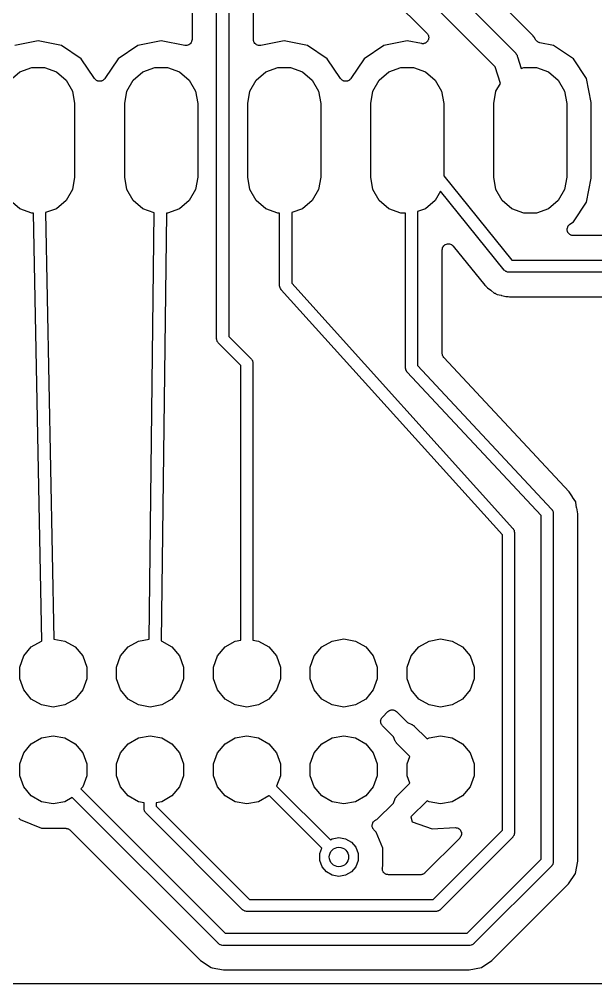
# Model space of a CAD drawing. Extents: x 150.6 to 199.4, y -149.4 to -50.6.
# Drawn here: x 161.3 to 173.2, y -149.42 to -129.5 of the extents above; entities that cross this region are included whole.
import ezdxf

# ---------------------------------------------------------------- set-up
doc = ezdxf.new("R2010")
doc.units = 0
doc.header["$MEASUREMENT"] = 0
doc.layers.add('BLACK', color=7, linetype='CONTINUOUS')

msp = doc.modelspace()

# ---------------------------------------------------------------- linework, layer by layer
at = {"layer": 'Black'}
for p, q in [((165.375, -136.1), (165.375, -126.552)), ((165.625, -126.5), (165.625, -136.048)), ((166.133, -129.917), (166.133, -126.513)), ((167.85, -126.496), (171.527, -130.173)), ((164.867, -126.815), (164.867, -129.917)), ((171.129, -130.482), (167.423, -126.777)), ((167.073, -127.145), (169.717, -129.789)), ((171.877, -129.805), (170.028, -127.956)), ((169.717, -129.789), (169.721, -129.794)), ((169.721, -129.794), (169.726, -129.799)), ((169.726, -129.799), (169.733, -129.812)), ((169.733, -129.812), (169.742, -129.825)), ((169.742, -129.825), (169.744, -129.832)), ((169.744, -129.832), (169.747, -129.838)), ((169.747, -129.838), (169.75, -129.853)), ((169.75, -129.853), (169.754, -129.868)), ((171.895, -129.831), (171.877, -129.805)), ((171.908, -129.845), (171.895, -129.831)), ((171.92, -129.859), (171.908, -129.845)), ((161.69, -129.945), (161.208, -130.041)), ((162.172, -130.041), (161.69, -129.945)), ((162.58, -130.314), (162.172, -130.041)), ((163.748, -130.041), (163.34, -130.314)), ((164.23, -129.945), (163.748, -130.041)), ((164.715, -130.042), (164.23, -129.945)), ((164.717, -130.042), (164.715, -130.042)), ((164.718, -130.042), (164.717, -130.042)), ((164.739, -130.042), (164.718, -130.042)), ((164.759, -130.043), (164.739, -130.042)), ((164.761, -130.042), (164.759, -130.043)), ((164.762, -130.042), (164.761, -130.042)), ((164.781, -130.035), (164.762, -130.042)), ((164.801, -130.028), (164.781, -130.035)), ((164.802, -130.027), (164.801, -130.028)), ((164.803, -130.027), (164.802, -130.027)), ((164.819, -130.014), (164.803, -130.027)), ((164.835, -130.001), (164.819, -130.014)), ((164.836, -130), (164.835, -130.001)), ((164.837, -129.999), (164.836, -130)), ((164.848, -129.981), (164.837, -129.999)), ((164.858, -129.963), (164.848, -129.981)), ((164.859, -129.962), (164.858, -129.963)), ((164.863, -129.94), (164.859, -129.96)), ((164.859, -129.96), (164.859, -129.962)), ((164.867, -129.92), (164.863, -129.94)), ((164.867, -129.917), (164.867, -129.918)), ((164.867, -129.918), (164.867, -129.92)), ((166.133, -129.918), (166.133, -129.917)), ((166.133, -129.92), (166.133, -129.918)), ((166.137, -129.94), (166.133, -129.92)), ((166.141, -129.96), (166.137, -129.94)), ((166.141, -129.962), (166.141, -129.96)), ((166.142, -129.963), (166.141, -129.962)), ((166.152, -129.981), (166.142, -129.963)), ((166.163, -129.999), (166.152, -129.981)), ((166.164, -130), (166.163, -129.999)), ((166.165, -130.001), (166.164, -130)), ((166.181, -130.014), (166.165, -130.001)), ((166.196, -130.027), (166.181, -130.014)), ((166.198, -130.027), (166.196, -130.027)), ((166.199, -130.028), (166.198, -130.027)), ((166.219, -130.035), (166.199, -130.028)), ((166.238, -130.042), (166.219, -130.035)), ((166.239, -130.042), (166.238, -130.042)), ((166.241, -130.043), (166.239, -130.042)), ((166.261, -130.042), (166.241, -130.043)), ((166.282, -130.042), (166.261, -130.042)), ((166.283, -130.042), (166.282, -130.042)), ((166.285, -130.042), (166.283, -130.042)), ((166.77, -129.945), (166.285, -130.042)), ((167.252, -130.041), (166.77, -129.945)), ((167.66, -130.314), (167.252, -130.041)), ((168.828, -130.041), (168.42, -130.314)), ((169.31, -129.945), (168.828, -130.041)), ((169.602, -130.003), (169.31, -129.945)), ((169.609, -130.003), (169.602, -130.003)), ((169.616, -130.005), (169.609, -130.003)), ((169.631, -130.004), (169.616, -130.005)), ((169.646, -130.004), (169.631, -130.004)), ((169.653, -130.002), (169.646, -130.004)), ((169.66, -130.001), (169.653, -130.002)), ((169.674, -129.995), (169.66, -130.001)), ((169.688, -129.99), (169.674, -129.995)), ((169.694, -129.986), (169.688, -129.99)), ((169.7, -129.983), (169.694, -129.986)), ((169.711, -129.972), (169.7, -129.983)), ((169.722, -129.962), (169.711, -129.972)), ((169.726, -129.956), (169.722, -129.962)), ((169.731, -129.951), (169.726, -129.956)), ((169.737, -129.938), (169.731, -129.951)), ((169.745, -129.925), (169.737, -129.938)), ((169.747, -129.918), (169.745, -129.925)), ((169.75, -129.911), (169.747, -129.918)), ((169.751, -129.896), (169.75, -129.911)), ((169.754, -129.881), (169.751, -129.896)), ((169.754, -129.868), (169.753, -129.874)), ((169.753, -129.874), (169.754, -129.881)), ((171.934, -129.871), (171.92, -129.859)), ((171.96, -129.92), (171.934, -129.871)), ((171.967, -129.929), (171.96, -129.92)), ((171.973, -129.939), (171.967, -129.929)), ((171.981, -129.946), (171.973, -129.939)), ((171.987, -129.954), (171.981, -129.946)), ((171.997, -129.961), (171.987, -129.954)), ((172.006, -129.968), (171.997, -129.961)), ((172.016, -129.972), (172.006, -129.968)), ((172.025, -129.978), (172.016, -129.972)), ((172.036, -129.98), (172.025, -129.978)), ((172.047, -129.984), (172.036, -129.98)), ((172.332, -130.041), (172.047, -129.984)), ((172.74, -130.314), (172.332, -130.041)), ((171.527, -130.173), (171.537, -130.188)), ((171.537, -130.188), (171.55, -130.2)), ((171.55, -130.2), (171.562, -130.223)), ((171.562, -130.223), (171.577, -130.244)), ((171.577, -130.244), (171.581, -130.262)), ((162.854, -130.724), (162.58, -130.314)), ((163.34, -130.314), (163.066, -130.724)), ((167.934, -130.724), (167.66, -130.314)), ((168.42, -130.314), (168.146, -130.724)), ((171.581, -130.262), (171.589, -130.277)), ((171.589, -130.277), (171.662, -130.519)), ((173.013, -130.722), (172.74, -130.314)), ((161.113, -130.756), (161.313, -130.588)), ((161.313, -130.588), (161.559, -130.498)), ((161.559, -130.498), (161.821, -130.498)), ((161.821, -130.498), (162.067, -130.588)), ((162.067, -130.588), (162.267, -130.756)), ((163.653, -130.756), (163.853, -130.588)), ((163.853, -130.588), (164.099, -130.498)), ((164.099, -130.498), (164.361, -130.498)), ((164.361, -130.498), (164.607, -130.588)), ((164.607, -130.588), (164.807, -130.756)), ((166.193, -130.756), (166.393, -130.588)), ((166.393, -130.588), (166.639, -130.498)), ((166.639, -130.498), (166.901, -130.498)), ((166.901, -130.498), (167.147, -130.588)), ((167.147, -130.588), (167.347, -130.756)), ((168.733, -130.756), (168.933, -130.588)), ((168.933, -130.588), (169.179, -130.498)), ((169.179, -130.498), (169.441, -130.498)), ((169.441, -130.498), (169.687, -130.588)), ((169.687, -130.588), (169.887, -130.756)), ((171.233, -130.825), (171.129, -130.482)), ((171.662, -130.519), (171.719, -130.498)), ((171.719, -130.498), (171.981, -130.498)), ((171.981, -130.498), (172.227, -130.588)), ((172.227, -130.588), (172.427, -130.756)), ((162.267, -130.756), (162.398, -130.982)), ((162.864, -130.734), (162.854, -130.724)), ((162.872, -130.746), (162.864, -130.734)), ((162.879, -130.75), (162.872, -130.746)), ((162.885, -130.756), (162.879, -130.75)), ((162.897, -130.762), (162.885, -130.756)), ((162.909, -130.77), (162.897, -130.762)), ((162.917, -130.772), (162.909, -130.77)), ((162.924, -130.776), (162.917, -130.772)), ((162.938, -130.777), (162.924, -130.776)), ((162.952, -130.781), (162.938, -130.777)), ((162.96, -130.78), (162.952, -130.781)), ((162.968, -130.781), (162.96, -130.78)), ((162.982, -130.777), (162.968, -130.781)), ((162.996, -130.776), (162.982, -130.777)), ((163.003, -130.772), (162.996, -130.776)), ((163.011, -130.77), (163.003, -130.772)), ((163.023, -130.762), (163.011, -130.77)), ((163.035, -130.756), (163.023, -130.762)), ((163.041, -130.75), (163.035, -130.756)), ((163.048, -130.746), (163.041, -130.75)), ((163.056, -130.734), (163.048, -130.746)), ((163.066, -130.724), (163.056, -130.734)), ((163.522, -130.982), (163.653, -130.756)), ((164.807, -130.756), (164.938, -130.982)), ((166.062, -130.982), (166.193, -130.756)), ((167.347, -130.756), (167.478, -130.982)), ((167.944, -130.734), (167.934, -130.724)), ((167.952, -130.746), (167.944, -130.734)), ((167.959, -130.75), (167.952, -130.746)), ((167.965, -130.756), (167.959, -130.75)), ((167.977, -130.762), (167.965, -130.756)), ((167.989, -130.77), (167.977, -130.762)), ((167.997, -130.772), (167.989, -130.77)), ((168.004, -130.776), (167.997, -130.772)), ((168.018, -130.777), (168.004, -130.776)), ((168.032, -130.781), (168.018, -130.777)), ((168.04, -130.78), (168.032, -130.781)), ((168.048, -130.781), (168.04, -130.78)), ((168.062, -130.777), (168.048, -130.781)), ((168.076, -130.776), (168.062, -130.777)), ((168.083, -130.772), (168.076, -130.776)), ((168.091, -130.77), (168.083, -130.772)), ((168.103, -130.762), (168.091, -130.77)), ((168.115, -130.756), (168.103, -130.762)), ((168.121, -130.75), (168.115, -130.756)), ((168.128, -130.746), (168.121, -130.75)), ((168.136, -130.734), (168.128, -130.746)), ((168.146, -130.724), (168.136, -130.734)), ((168.602, -130.982), (168.733, -130.756)), ((169.887, -130.756), (170.018, -130.982)), ((171.142, -130.982), (171.233, -130.825)), ((172.427, -130.756), (172.558, -130.982)), ((173.111, -131.216), (173.013, -130.722)), ((162.398, -130.982), (162.443, -131.24)), ((163.477, -131.24), (163.522, -130.982)), ((164.938, -130.982), (164.983, -131.24)), ((166.017, -131.24), (166.062, -130.982)), ((167.478, -130.982), (167.523, -131.24)), ((168.557, -131.24), (168.602, -130.982)), ((170.018, -130.982), (170.063, -131.24)), ((171.097, -131.24), (171.142, -130.982)), ((172.558, -130.982), (172.603, -131.24)), ((162.443, -131.24), (162.443, -132.76)), ((163.477, -132.76), (163.477, -131.24)), ((164.983, -131.24), (164.983, -132.76)), ((166.017, -132.76), (166.017, -131.24)), ((167.523, -131.24), (167.523, -132.76)), ((168.557, -132.76), (168.557, -131.24)), ((170.063, -131.24), (170.063, -132.733)), ((171.097, -132.76), (171.097, -131.24)), ((172.603, -131.24), (172.603, -132.76)), ((173.111, -132.784), (173.111, -131.216)), ((162.443, -132.76), (162.398, -133.018)), ((163.522, -133.018), (163.477, -132.76)), ((164.983, -132.76), (164.938, -133.018)), ((166.062, -133.018), (166.017, -132.76)), ((167.523, -132.76), (167.478, -133.018)), ((168.602, -133.018), (168.557, -132.76)), ((170.063, -132.733), (171.47, -134.475)), ((171.142, -133.018), (171.097, -132.76)), ((172.603, -132.76), (172.558, -133.018)), ((173.013, -133.278), (173.111, -132.784)), ((162.398, -133.018), (162.267, -133.244)), ((163.653, -133.244), (163.522, -133.018)), ((164.938, -133.018), (164.807, -133.244)), ((166.193, -133.244), (166.062, -133.018)), ((167.478, -133.018), (167.347, -133.244)), ((168.733, -133.244), (168.602, -133.018)), ((171.273, -133.244), (171.142, -133.018)), ((172.558, -133.018), (172.427, -133.244)), ((161.313, -133.412), (161.113, -133.244)), ((162.267, -133.244), (162.067, -133.412)), ((163.853, -133.412), (163.653, -133.244)), ((164.807, -133.244), (164.607, -133.412)), ((166.393, -133.412), (166.193, -133.244)), ((167.347, -133.244), (167.147, -133.412)), ((168.933, -133.412), (168.733, -133.244)), ((169.887, -133.244), (169.687, -133.412)), ((169.998, -133.051), (169.887, -133.244)), ((171.313, -134.679), (169.998, -133.051)), ((171.473, -133.412), (171.273, -133.244)), ((172.427, -133.244), (172.227, -133.412)), ((161.559, -133.502), (161.313, -133.412)), ((162.067, -133.412), (161.844, -133.493)), ((164.087, -133.497), (163.853, -133.412)), ((164.607, -133.412), (164.361, -133.502)), ((166.639, -133.502), (166.393, -133.412)), ((167.147, -133.412), (166.925, -133.493)), ((169.179, -133.502), (168.933, -133.412)), ((169.687, -133.412), (169.525, -133.471)), ((171.719, -133.502), (171.473, -133.412)), ((172.227, -133.412), (171.981, -133.502)), ((172.74, -133.686), (173.013, -133.278)), ((161.594, -133.502), (161.559, -133.502)), ((161.764, -142.339), (161.594, -133.502)), ((161.844, -133.493), (162.013, -142.3)), ((163.982, -142.3), (164.087, -133.497)), ((164.337, -133.502), (164.232, -142.338)), ((164.361, -133.502), (164.337, -133.502)), ((166.675, -133.502), (166.639, -133.502)), ((166.675, -135), (166.675, -133.502)), ((166.925, -133.493), (166.925, -134.952)), ((169.275, -133.502), (169.179, -133.502)), ((169.275, -136.7), (169.275, -133.502)), ((169.525, -133.471), (169.525, -136.651)), ((171.981, -133.502), (171.719, -133.502)), ((172.612, -133.848), (172.614, -133.833)), ((172.614, -133.818), (172.616, -133.811)), ((172.614, -133.833), (172.614, -133.818)), ((172.616, -133.811), (172.617, -133.804)), ((172.617, -133.804), (172.623, -133.791)), ((172.623, -133.791), (172.629, -133.776)), ((172.629, -133.776), (172.633, -133.771)), ((172.633, -133.771), (172.636, -133.765)), ((172.636, -133.765), (172.647, -133.754)), ((172.647, -133.754), (172.657, -133.743)), ((172.657, -133.743), (172.663, -133.739)), ((172.663, -133.739), (172.668, -133.734)), ((172.668, -133.734), (172.74, -133.686)), ((172.614, -133.855), (172.612, -133.848)), ((172.614, -133.862), (172.614, -133.855)), ((172.619, -133.876), (172.614, -133.862)), ((172.622, -133.891), (172.619, -133.876)), ((172.626, -133.897), (172.622, -133.891)), ((172.629, -133.903), (172.626, -133.897)), ((172.638, -133.915), (172.629, -133.903)), ((172.647, -133.928), (172.638, -133.915)), ((172.652, -133.932), (172.647, -133.928)), ((172.657, -133.937), (172.652, -133.932)), ((172.67, -133.945), (172.657, -133.937)), ((172.682, -133.954), (172.67, -133.945)), ((172.689, -133.956), (172.682, -133.954)), ((172.695, -133.959), (172.689, -133.956)), ((172.71, -133.962), (172.695, -133.959)), ((172.725, -133.966), (172.71, -133.962)), ((172.732, -133.966), (172.725, -133.966)), ((172.739, -133.967), (172.732, -133.966)), ((176.1, -133.967), (172.739, -133.967)), ((170.033, -134.26), (170.037, -134.239)), ((170.037, -134.239), (170.041, -134.218)), ((170.041, -134.216), (170.052, -134.198)), ((170.041, -134.217), (170.041, -134.216)), ((170.041, -134.218), (170.041, -134.217)), ((170.052, -134.198), (170.063, -134.18)), ((170.063, -134.18), (170.064, -134.18)), ((170.064, -134.178), (170.081, -134.165)), ((170.064, -134.18), (170.064, -134.178)), ((170.081, -134.165), (170.096, -134.152)), ((170.096, -134.152), (170.098, -134.152)), ((170.098, -134.152), (170.099, -134.151)), ((170.099, -134.151), (170.118, -134.144)), ((170.118, -134.144), (170.138, -134.137)), ((170.138, -134.137), (170.139, -134.137)), ((170.139, -134.137), (170.14, -134.136)), ((170.14, -134.136), (170.161, -134.137)), ((170.161, -134.137), (170.182, -134.137)), ((170.182, -134.137), (170.183, -134.137)), ((170.183, -134.137), (170.184, -134.137)), ((170.184, -134.137), (170.204, -134.145)), ((170.204, -134.145), (170.224, -134.152)), ((170.224, -134.152), (170.224, -134.153)), ((170.224, -134.153), (170.226, -134.153)), ((170.226, -134.153), (170.241, -134.167)), ((170.241, -134.167), (170.257, -134.18)), ((170.257, -134.18), (170.258, -134.181)), ((170.258, -134.181), (170.259, -134.182)), ((170.259, -134.182), (170.91, -134.988)), ((170.033, -134.261), (170.033, -134.26)), ((170.033, -134.262), (170.033, -134.261)), ((170.033, -136.4), (170.033, -134.262)), ((171.47, -134.475), (176.351, -134.475)), ((171.322, -134.686), (171.313, -134.679)), ((171.33, -134.696), (171.322, -134.686)), ((171.338, -134.701), (171.33, -134.696)), ((171.345, -134.707), (171.338, -134.701)), ((171.357, -134.711), (171.345, -134.707)), ((171.367, -134.717), (171.357, -134.711)), ((171.377, -134.719), (171.367, -134.717)), ((171.386, -134.723), (171.377, -134.719)), ((171.398, -134.723), (171.386, -134.723)), ((171.41, -134.725), (171.398, -134.723)), ((176.4, -134.725), (171.41, -134.725)), ((166.675, -135.002), (166.675, -135)), ((166.675, -135.004), (166.675, -135.002)), ((166.679, -135.024), (166.675, -135.004)), ((166.683, -135.043), (166.679, -135.024)), ((166.925, -134.952), (171.493, -140.016)), ((170.91, -134.988), (170.931, -135.006)), ((170.931, -135.006), (170.943, -135.02)), ((170.943, -135.02), (170.956, -135.033)), ((170.956, -135.033), (170.964, -135.046)), ((166.684, -135.045), (166.683, -135.043)), ((166.684, -135.047), (166.684, -135.045)), ((166.694, -135.063), (166.684, -135.047)), ((166.704, -135.08), (166.694, -135.063)), ((166.706, -135.082), (166.704, -135.08)), ((166.707, -135.084), (166.706, -135.082)), ((171.275, -140.148), (166.707, -135.084)), ((170.964, -135.046), (171.034, -135.092)), ((171.034, -135.092), (171.038, -135.097)), ((171.038, -135.097), (171.044, -135.1)), ((171.044, -135.1), (171.108, -135.154)), ((171.108, -135.154), (171.123, -135.158)), ((171.123, -135.158), (171.139, -135.167)), ((171.139, -135.167), (171.156, -135.174)), ((171.156, -135.174), (171.169, -135.183)), ((171.169, -135.183), (171.251, -135.199)), ((171.251, -135.199), (171.257, -135.201)), ((171.257, -135.201), (171.264, -135.202)), ((171.264, -135.202), (171.343, -135.227)), ((171.343, -135.227), (171.359, -135.226)), ((171.359, -135.226), (171.377, -135.227)), ((171.377, -135.227), (171.395, -135.228)), ((171.395, -135.228), (171.423, -135.233)), ((171.423, -135.233), (176.387, -135.233)), ((165.376, -136.105), (165.375, -136.1)), ((165.375, -136.111), (165.376, -136.105)), ((165.38, -136.127), (165.375, -136.111)), ((165.383, -136.143), (165.38, -136.127)), ((165.385, -136.148), (165.383, -136.143)), ((165.387, -136.153), (165.385, -136.148)), ((165.396, -136.166), (165.387, -136.153)), ((165.404, -136.18), (165.396, -136.166)), ((165.408, -136.184), (165.404, -136.18)), ((165.412, -136.188), (165.408, -136.184)), ((165.875, -136.652), (165.412, -136.188)), ((165.625, -136.048), (166.088, -136.512)), ((170.034, -136.404), (170.033, -136.4)), ((170.033, -136.407), (170.034, -136.404)), ((170.037, -136.425), (170.033, -136.407)), ((170.041, -136.444), (170.037, -136.425)), ((166.088, -136.512), (166.092, -136.516)), ((166.092, -136.516), (166.096, -136.52)), ((166.096, -136.52), (166.104, -136.534)), ((166.104, -136.534), (166.113, -136.547)), ((166.113, -136.547), (166.115, -136.552)), ((166.115, -136.552), (166.117, -136.557)), ((166.117, -136.557), (166.12, -136.573)), ((166.12, -136.573), (166.125, -136.589)), ((166.125, -136.589), (166.124, -136.595)), ((166.124, -136.595), (166.125, -136.6)), ((166.125, -136.6), (166.125, -142.319)), ((170.042, -136.447), (170.041, -136.444)), ((170.043, -136.45), (170.042, -136.447)), ((170.053, -136.466), (170.043, -136.45)), ((170.063, -136.482), (170.053, -136.466)), ((170.065, -136.484), (170.063, -136.482)), ((170.067, -136.487), (170.065, -136.484)), ((172.654, -139.259), (170.067, -136.487)), ((165.875, -142.319), (165.875, -136.652)), ((169.276, -136.703), (169.275, -136.7)), ((169.275, -136.707), (169.276, -136.703)), ((169.279, -136.725), (169.275, -136.707)), ((169.283, -136.743), (169.279, -136.725)), ((169.284, -136.746), (169.283, -136.743)), ((169.285, -136.749), (169.284, -136.746)), ((169.295, -136.764), (169.285, -136.749)), ((169.304, -136.78), (169.295, -136.764)), ((169.307, -136.782), (169.304, -136.78)), ((169.309, -136.785), (169.307, -136.782)), ((172.075, -139.749), (169.309, -136.785)), ((169.525, -136.651), (172.291, -139.615)), ((172.719, -139.363), (172.654, -139.259)), ((172.72, -139.365), (172.719, -139.363)), ((172.721, -139.367), (172.72, -139.365)), ((172.788, -139.467), (172.721, -139.367)), ((172.291, -139.615), (172.293, -139.618)), ((172.293, -139.618), (172.296, -139.62)), ((172.788, -139.468), (172.788, -139.467)), ((172.789, -139.47), (172.788, -139.468)), ((172.808, -139.588), (172.789, -139.47)), ((172.809, -139.59), (172.808, -139.588)), ((172.809, -139.592), (172.809, -139.59)), ((172.833, -139.713), (172.809, -139.592)), ((172.075, -146.848), (172.075, -139.749)), ((172.296, -139.62), (172.305, -139.636)), ((172.305, -139.636), (172.315, -139.651)), ((172.315, -139.651), (172.316, -139.654)), ((172.316, -139.654), (172.317, -139.657)), ((172.317, -139.657), (172.321, -139.675)), ((172.321, -139.675), (172.325, -139.693)), ((172.325, -139.693), (172.324, -139.697)), ((172.324, -139.697), (172.325, -139.7)), ((172.325, -139.7), (172.325, -146.9)), ((172.833, -146.887), (172.833, -139.713)), ((171.493, -140.016), (171.494, -140.018)), ((171.275, -146.248), (171.275, -140.148)), ((171.494, -140.018), (171.496, -140.02)), ((171.496, -140.02), (171.506, -140.037)), ((171.506, -140.037), (171.516, -140.053)), ((171.516, -140.053), (171.516, -140.055)), ((171.516, -140.055), (171.517, -140.057)), ((171.517, -140.057), (171.521, -140.076)), ((171.521, -140.076), (171.525, -140.096)), ((171.525, -140.096), (171.525, -140.098)), ((171.525, -140.098), (171.525, -140.1)), ((171.525, -140.1), (171.525, -146.3)), ((161.548, -142.462), (161.76, -142.34)), ((161.76, -142.34), (161.764, -142.339)), ((162.013, -142.3), (162.24, -142.34)), ((162.24, -142.34), (162.452, -142.462)), ((163.548, -142.462), (163.76, -142.34)), ((163.76, -142.34), (163.982, -142.3)), ((164.232, -142.338), (164.24, -142.34)), ((164.24, -142.34), (164.452, -142.462)), ((165.548, -142.462), (165.76, -142.34)), ((165.76, -142.34), (165.875, -142.319)), ((166.125, -142.319), (166.24, -142.34)), ((166.24, -142.34), (166.452, -142.462)), ((167.548, -142.462), (167.76, -142.34)), ((167.76, -142.34), (168, -142.297)), ((168, -142.297), (168.24, -142.34)), ((168.24, -142.34), (168.452, -142.462)), ((169.548, -142.462), (169.76, -142.34)), ((169.76, -142.34), (170, -142.297)), ((170, -142.297), (170.24, -142.34)), ((170.24, -142.34), (170.452, -142.462)), ((161.391, -142.649), (161.548, -142.462)), ((162.452, -142.462), (162.609, -142.649)), ((163.391, -142.649), (163.548, -142.462)), ((164.452, -142.462), (164.609, -142.649)), ((165.391, -142.649), (165.548, -142.462)), ((166.452, -142.462), (166.609, -142.649)), ((167.391, -142.649), (167.548, -142.462)), ((168.452, -142.462), (168.609, -142.649)), ((169.391, -142.649), (169.548, -142.462)), ((170.452, -142.462), (170.609, -142.649)), ((161.308, -142.878), (161.391, -142.649)), ((162.609, -142.649), (162.692, -142.878)), ((163.308, -142.878), (163.391, -142.649)), ((164.609, -142.649), (164.692, -142.878)), ((165.308, -142.878), (165.391, -142.649)), ((166.609, -142.649), (166.692, -142.878)), ((167.308, -142.878), (167.391, -142.649)), ((168.609, -142.649), (168.692, -142.878)), ((169.308, -142.878), (169.391, -142.649)), ((170.609, -142.649), (170.692, -142.878)), ((161.308, -143.122), (161.308, -142.878)), ((162.692, -142.878), (162.692, -143.122)), ((163.308, -143.122), (163.308, -142.878)), ((164.692, -142.878), (164.692, -143.122)), ((165.308, -143.122), (165.308, -142.878)), ((166.692, -142.878), (166.692, -143.122)), ((167.308, -143.122), (167.308, -142.878)), ((168.692, -142.878), (168.692, -143.122)), ((169.308, -143.122), (169.308, -142.878)), ((170.692, -142.878), (170.692, -143.122)), ((161.391, -143.351), (161.308, -143.122)), ((162.692, -143.122), (162.609, -143.351)), ((163.391, -143.351), (163.308, -143.122)), ((164.692, -143.122), (164.609, -143.351)), ((165.391, -143.351), (165.308, -143.122)), ((166.692, -143.122), (166.609, -143.351)), ((167.391, -143.351), (167.308, -143.122)), ((168.692, -143.122), (168.609, -143.351)), ((169.391, -143.351), (169.308, -143.122)), ((170.692, -143.122), (170.609, -143.351)), ((161.548, -143.538), (161.391, -143.351)), ((162.609, -143.351), (162.452, -143.538)), ((163.548, -143.538), (163.391, -143.351)), ((164.609, -143.351), (164.452, -143.538)), ((165.548, -143.538), (165.391, -143.351)), ((166.609, -143.351), (166.452, -143.538)), ((167.548, -143.538), (167.391, -143.351)), ((168.609, -143.351), (168.452, -143.538)), ((169.548, -143.538), (169.391, -143.351)), ((170.609, -143.351), (170.452, -143.538)), ((161.76, -143.66), (161.548, -143.538)), ((162.452, -143.538), (162.24, -143.66)), ((163.76, -143.66), (163.548, -143.538)), ((164.452, -143.538), (164.24, -143.66)), ((165.76, -143.66), (165.548, -143.538)), ((166.452, -143.538), (166.24, -143.66)), ((167.76, -143.66), (167.548, -143.538)), ((168.452, -143.538), (168.24, -143.66)), ((169.76, -143.66), (169.548, -143.538)), ((170.452, -143.538), (170.24, -143.66)), ((162, -143.703), (161.76, -143.66)), ((162.24, -143.66), (162, -143.703)), ((164, -143.703), (163.76, -143.66)), ((164.24, -143.66), (164, -143.703)), ((166, -143.703), (165.76, -143.66)), ((166.24, -143.66), (166, -143.703)), ((168, -143.703), (167.76, -143.66)), ((168.24, -143.66), (168, -143.703)), ((168.798, -143.91), (168.91, -143.798)), ((168.91, -143.798), (168.919, -143.792)), ((168.919, -143.792), (168.927, -143.784)), ((168.927, -143.784), (168.937, -143.779)), ((168.937, -143.779), (168.947, -143.773)), ((168.947, -143.773), (168.957, -143.77)), ((168.957, -143.77), (168.967, -143.765)), ((168.967, -143.765), (168.978, -143.764)), ((168.978, -143.764), (168.989, -143.761)), ((168.989, -143.761), (169, -143.762)), ((169, -143.762), (169.011, -143.761)), ((169.011, -143.761), (169.022, -143.764)), ((169.022, -143.764), (169.033, -143.765)), ((169.033, -143.765), (169.043, -143.77)), ((169.043, -143.77), (169.054, -143.773)), ((169.054, -143.773), (169.063, -143.779)), ((169.063, -143.779), (169.073, -143.784)), ((169.073, -143.784), (169.081, -143.792)), ((169.081, -143.792), (169.09, -143.798)), ((169.09, -143.798), (169.315, -144.023)), ((170, -143.703), (169.76, -143.66)), ((170.24, -143.66), (170, -143.703)), ((168.761, -143.989), (168.764, -143.978)), ((168.762, -144), (168.761, -143.989)), ((168.764, -143.978), (168.765, -143.967)), ((168.765, -143.967), (168.77, -143.957)), ((168.77, -143.957), (168.773, -143.946)), ((168.773, -143.946), (168.779, -143.937)), ((168.779, -143.937), (168.784, -143.927)), ((168.784, -143.927), (168.792, -143.919)), ((168.792, -143.919), (168.798, -143.91)), ((168.761, -144.011), (168.762, -144)), ((168.764, -144.022), (168.761, -144.011)), ((168.765, -144.033), (168.764, -144.022)), ((168.77, -144.043), (168.765, -144.033)), ((168.773, -144.053), (168.77, -144.043)), ((168.779, -144.063), (168.773, -144.053)), ((168.784, -144.073), (168.779, -144.063)), ((168.792, -144.081), (168.784, -144.073)), ((168.798, -144.09), (168.792, -144.081)), ((169.025, -144.317), (168.798, -144.09)), ((169.315, -144.023), (169.408, -144.062)), ((169.408, -144.062), (169.41, -144.064)), ((169.41, -144.064), (169.413, -144.064)), ((169.413, -144.064), (169.428, -144.075)), ((169.428, -144.075), (169.445, -144.086)), ((169.445, -144.086), (169.446, -144.088)), ((169.446, -144.088), (169.449, -144.09)), ((169.449, -144.09), (169.721, -144.362)), ((161.548, -144.462), (161.76, -144.34)), ((161.76, -144.34), (162, -144.297)), ((162, -144.297), (162.24, -144.34)), ((162.24, -144.34), (162.452, -144.462)), ((163.548, -144.462), (163.76, -144.34)), ((163.76, -144.34), (164, -144.297)), ((164, -144.297), (164.24, -144.34)), ((164.24, -144.34), (164.452, -144.462)), ((165.548, -144.462), (165.76, -144.34)), ((165.76, -144.34), (166, -144.297)), ((166, -144.297), (166.24, -144.34)), ((166.24, -144.34), (166.452, -144.462)), ((167.548, -144.462), (167.76, -144.34)), ((167.76, -144.34), (168, -144.297)), ((168, -144.297), (168.24, -144.34)), ((168.24, -144.34), (168.452, -144.462)), ((169.062, -144.408), (169.025, -144.317)), ((169.721, -144.362), (169.76, -144.34)), ((169.76, -144.34), (170, -144.297)), ((170, -144.297), (170.24, -144.34)), ((170.24, -144.34), (170.452, -144.462)), ((161.391, -144.649), (161.548, -144.462)), ((162.452, -144.462), (162.609, -144.649)), ((163.391, -144.649), (163.548, -144.462)), ((164.452, -144.462), (164.609, -144.649)), ((165.391, -144.649), (165.548, -144.462)), ((166.452, -144.462), (166.609, -144.649)), ((167.391, -144.649), (167.548, -144.462)), ((168.452, -144.462), (168.609, -144.649)), ((169.064, -144.41), (169.062, -144.408)), ((169.065, -144.413), (169.064, -144.41)), ((169.076, -144.429), (169.065, -144.413)), ((169.086, -144.445), (169.076, -144.429)), ((169.088, -144.447), (169.086, -144.445)), ((169.09, -144.449), (169.088, -144.447)), ((169.364, -144.723), (169.09, -144.449)), ((170.452, -144.462), (170.609, -144.649)), ((161.308, -144.878), (161.391, -144.649)), ((162.609, -144.649), (162.692, -144.878)), ((163.308, -144.878), (163.391, -144.649)), ((164.609, -144.649), (164.692, -144.878)), ((165.308, -144.878), (165.391, -144.649)), ((166.609, -144.649), (166.692, -144.878)), ((167.308, -144.878), (167.391, -144.649)), ((168.609, -144.649), (168.692, -144.878)), ((169.308, -144.878), (169.364, -144.723)), ((170.609, -144.649), (170.692, -144.878)), ((161.308, -145.122), (161.308, -144.878)), ((162.692, -144.878), (162.692, -145.122)), ((163.308, -145.122), (163.308, -144.878)), ((164.692, -144.878), (164.692, -145.122)), ((165.308, -145.122), (165.308, -144.878)), ((166.692, -144.878), (166.692, -145.122)), ((167.308, -145.122), (167.308, -144.878)), ((168.692, -144.878), (168.692, -145.122)), ((169.308, -145.122), (169.308, -144.878)), ((170.692, -144.878), (170.692, -145.122)), ((161.391, -145.351), (161.308, -145.122)), ((162.692, -145.122), (162.609, -145.351)), ((163.391, -145.351), (163.308, -145.122)), ((164.692, -145.122), (164.609, -145.351)), ((165.391, -145.351), (165.308, -145.122)), ((166.692, -145.122), (166.614, -145.337)), ((167.391, -145.351), (167.308, -145.122)), ((168.692, -145.122), (168.609, -145.351)), ((169.364, -145.277), (169.308, -145.122)), ((170.692, -145.122), (170.609, -145.351)), ((161.548, -145.538), (161.391, -145.351)), ((162.609, -145.351), (162.572, -145.395)), ((163.548, -145.538), (163.391, -145.351)), ((164.609, -145.351), (164.452, -145.538)), ((165.548, -145.538), (165.391, -145.351)), ((166.614, -145.337), (167.723, -146.446)), ((167.548, -145.538), (167.391, -145.351)), ((168.609, -145.351), (168.452, -145.538)), ((169.09, -145.551), (169.364, -145.277)), ((170.609, -145.351), (170.452, -145.538)), ((161.76, -145.66), (161.548, -145.538)), ((162.395, -145.571), (162.24, -145.66)), ((165.412, -148.588), (162.395, -145.571)), ((162.572, -145.395), (165.552, -148.375)), ((163.76, -145.66), (163.548, -145.538)), ((164.452, -145.538), (164.24, -145.66)), ((165.76, -145.66), (165.548, -145.538)), ((166.452, -145.538), (166.24, -145.66)), ((166.456, -145.533), (166.452, -145.538)), ((167.544, -146.621), (166.456, -145.533)), ((167.76, -145.66), (167.548, -145.538)), ((168.452, -145.538), (168.24, -145.66)), ((169.023, -145.685), (169.062, -145.592)), ((169.062, -145.592), (169.064, -145.59)), ((169.064, -145.587), (169.075, -145.572)), ((169.064, -145.59), (169.064, -145.587)), ((169.075, -145.572), (169.086, -145.555)), ((169.086, -145.555), (169.088, -145.554)), ((169.088, -145.554), (169.09, -145.551)), ((170.452, -145.538), (170.24, -145.66)), ((162, -145.703), (161.76, -145.66)), ((162.24, -145.66), (162, -145.703)), ((163.875, -145.681), (163.76, -145.66)), ((163.875, -145.8), (163.875, -145.681)), ((164.24, -145.66), (164.125, -145.681)), ((164.125, -145.681), (164.125, -145.748)), ((164.125, -145.748), (166.052, -147.675)), ((166, -145.703), (165.76, -145.66)), ((166.24, -145.66), (166, -145.703)), ((168, -145.703), (167.76, -145.66)), ((168.24, -145.66), (168, -145.703)), ((168.683, -146.025), (169.023, -145.685)), ((169.721, -145.638), (169.386, -145.974)), ((169.76, -145.66), (169.721, -145.638)), ((170, -145.703), (169.76, -145.66)), ((170.24, -145.66), (170, -145.703)), ((163.876, -145.805), (163.875, -145.8)), ((163.875, -145.811), (163.876, -145.805)), ((163.88, -145.827), (163.875, -145.811)), ((163.883, -145.843), (163.88, -145.827)), ((163.885, -145.848), (163.883, -145.843)), ((163.887, -145.853), (163.885, -145.848)), ((163.896, -145.866), (163.887, -145.853)), ((163.904, -145.88), (163.896, -145.866)), ((163.908, -145.884), (163.904, -145.88)), ((163.912, -145.888), (163.908, -145.884)), ((165.912, -147.888), (163.912, -145.888)), ((169.386, -145.974), (169.412, -146.074)), ((161.292, -146.001), (161.315, -146.023)), ((161.315, -146.023), (161.759, -146.208)), ((168.587, -146.133), (168.59, -146.125)), ((168.588, -146.147), (168.587, -146.133)), ((168.587, -146.161), (168.588, -146.147)), ((168.589, -146.169), (168.587, -146.161)), ((168.589, -146.177), (168.589, -146.169)), ((168.595, -146.19), (168.589, -146.177)), ((168.59, -146.125), (168.591, -146.117)), ((168.591, -146.117), (168.597, -146.104)), ((168.598, -146.203), (168.595, -146.19)), ((168.597, -146.104), (168.601, -146.091)), ((168.601, -146.091), (168.606, -146.084)), ((168.606, -146.084), (168.609, -146.077)), ((168.609, -146.077), (168.619, -146.067)), ((168.619, -146.067), (168.628, -146.056)), ((168.628, -146.056), (168.635, -146.052)), ((168.635, -146.052), (168.641, -146.046)), ((168.641, -146.046), (168.653, -146.04)), ((168.653, -146.04), (168.665, -146.032)), ((168.665, -146.032), (168.683, -146.025)), ((169.412, -146.074), (169.825, -146.219)), ((161.759, -146.208), (162.261, -146.208)), ((162.261, -146.208), (162.266, -146.209)), ((162.266, -146.209), (162.271, -146.209)), ((162.271, -146.209), (162.288, -146.213)), ((162.288, -146.213), (162.304, -146.216)), ((162.304, -146.216), (162.309, -146.219)), ((162.309, -146.219), (162.314, -146.22)), ((162.314, -146.22), (162.328, -146.23)), ((162.328, -146.23), (162.342, -146.238)), ((162.342, -146.238), (162.346, -146.242)), ((162.346, -146.242), (162.35, -146.245)), ((162.35, -146.245), (165.044, -148.939)), ((168.603, -146.21), (168.598, -146.203)), ((168.606, -146.218), (168.603, -146.21)), ((168.615, -146.228), (168.606, -146.218)), ((168.623, -146.239), (168.615, -146.228)), ((168.67, -146.286), (168.623, -146.239)), ((168.808, -146.62), (168.67, -146.286)), ((169.825, -146.219), (170.298, -146.194)), ((169.848, -147.675), (171.275, -146.248)), ((171.488, -146.388), (169.988, -147.888)), ((170.298, -146.194), (170.318, -146.196)), ((170.318, -146.196), (170.338, -146.198)), ((170.338, -146.198), (170.34, -146.199)), ((170.34, -146.199), (170.342, -146.199)), ((170.342, -146.199), (170.36, -146.208)), ((170.36, -146.208), (170.378, -146.216)), ((170.378, -146.216), (170.379, -146.218)), ((170.379, -146.218), (170.381, -146.219)), ((170.381, -146.219), (170.395, -146.233)), ((170.395, -146.233), (170.409, -146.248)), ((170.418, -146.378), (170.406, -146.394)), ((170.409, -146.248), (170.41, -146.25)), ((170.41, -146.25), (170.411, -146.251)), ((170.411, -146.251), (170.419, -146.269)), ((170.419, -146.376), (170.418, -146.378)), ((170.419, -146.269), (170.427, -146.288)), ((170.42, -146.374), (170.419, -146.376)), ((170.425, -146.355), (170.42, -146.374)), ((170.431, -146.336), (170.425, -146.355)), ((170.427, -146.288), (170.428, -146.29)), ((170.428, -146.29), (170.428, -146.292)), ((170.428, -146.292), (170.43, -146.312)), ((170.43, -146.312), (170.431, -146.332)), ((170.431, -146.332), (170.431, -146.334)), ((170.431, -146.334), (170.431, -146.336)), ((171.492, -146.384), (171.488, -146.388)), ((171.496, -146.38), (171.492, -146.384)), ((171.504, -146.366), (171.496, -146.38)), ((171.513, -146.353), (171.504, -146.366)), ((171.515, -146.348), (171.513, -146.353)), ((171.517, -146.343), (171.515, -146.348)), ((171.52, -146.327), (171.517, -146.343)), ((171.525, -146.311), (171.52, -146.327)), ((171.525, -146.3), (171.524, -146.305)), ((171.524, -146.305), (171.525, -146.311)), ((167.723, -146.446), (167.763, -146.423)), ((167.763, -146.423), (167.9, -146.398)), ((167.9, -146.398), (168.037, -146.423)), ((168.037, -146.423), (168.158, -146.492)), ((168.158, -146.492), (168.248, -146.599)), ((170.395, -146.41), (169.675, -147.13)), ((170.406, -146.394), (170.395, -146.41)), ((167.505, -146.73), (167.544, -146.621)), ((167.505, -146.87), (167.505, -146.73)), ((168.248, -146.599), (168.295, -146.73)), ((168.295, -146.73), (168.295, -146.87)), ((168.808, -146.981), (168.808, -146.62)), ((167.552, -147.001), (167.505, -146.87)), ((168.295, -146.87), (168.248, -147.001)), ((168.804, -146.991), (168.808, -146.981)), ((170.548, -148.375), (172.075, -146.848)), ((172.292, -146.984), (172.288, -146.988)), ((172.296, -146.98), (172.292, -146.984)), ((172.304, -146.966), (172.296, -146.98)), ((172.313, -146.953), (172.304, -146.966)), ((172.315, -146.948), (172.313, -146.953)), ((172.317, -146.943), (172.315, -146.948)), ((172.32, -146.927), (172.317, -146.943)), ((172.325, -146.911), (172.32, -146.927)), ((172.325, -146.9), (172.324, -146.905)), ((172.324, -146.905), (172.325, -146.911)), ((172.783, -147.141), (172.833, -146.887)), ((167.642, -147.108), (167.552, -147.001)), ((167.763, -147.177), (167.642, -147.108)), ((167.9, -147.202), (167.763, -147.177)), ((168.037, -147.177), (167.9, -147.202)), ((168.158, -147.108), (168.037, -147.177)), ((168.248, -147.001), (168.158, -147.108)), ((168.794, -147.034), (168.796, -147.026)), ((168.796, -147.048), (168.794, -147.034)), ((168.796, -147.018), (168.801, -147.005)), ((168.796, -147.026), (168.796, -147.018)), ((168.796, -147.062), (168.796, -147.048)), ((168.799, -147.07), (168.796, -147.062)), ((168.8, -147.078), (168.799, -147.07)), ((168.806, -147.09), (168.8, -147.078)), ((168.801, -147.005), (168.804, -146.991)), ((168.811, -147.103), (168.806, -147.09)), ((168.816, -147.11), (168.811, -147.103)), ((168.82, -147.117), (168.816, -147.11)), ((168.83, -147.127), (168.82, -147.117)), ((168.839, -147.137), (168.83, -147.127)), ((168.847, -147.141), (168.839, -147.137)), ((168.853, -147.147), (168.847, -147.141)), ((168.866, -147.152), (168.853, -147.147)), ((168.878, -147.159), (168.866, -147.152)), ((168.886, -147.161), (168.878, -147.159)), ((168.893, -147.164), (168.886, -147.161)), ((168.907, -147.165), (168.893, -147.164)), ((168.921, -147.167), (168.907, -147.165)), ((169.585, -147.167), (168.921, -147.167)), ((169.591, -147.166), (169.585, -147.167)), ((169.596, -147.167), (169.591, -147.166)), ((169.612, -147.162), (169.596, -147.167)), ((169.629, -147.159), (169.612, -147.162)), ((169.633, -147.157), (169.629, -147.159)), ((169.639, -147.155), (169.633, -147.157)), ((169.652, -147.146), (169.639, -147.155)), ((169.667, -147.137), (169.652, -147.146)), ((169.67, -147.133), (169.667, -147.137)), ((169.675, -147.13), (169.67, -147.133)), ((172.288, -146.988), (170.688, -148.588)), ((172.639, -147.356), (172.783, -147.141)), ((171.056, -148.939), (172.639, -147.356)), ((166.052, -147.675), (169.848, -147.675)), ((165.916, -147.892), (165.912, -147.888)), ((165.92, -147.896), (165.916, -147.892)), ((165.934, -147.904), (165.92, -147.896)), ((165.947, -147.913), (165.934, -147.904)), ((165.952, -147.915), (165.947, -147.913)), ((165.957, -147.917), (165.952, -147.915)), ((165.973, -147.92), (165.957, -147.917)), ((165.989, -147.925), (165.973, -147.92)), ((165.995, -147.924), (165.989, -147.925)), ((166, -147.925), (165.995, -147.924)), ((169.9, -147.925), (166, -147.925)), ((169.905, -147.924), (169.9, -147.925)), ((169.911, -147.925), (169.905, -147.924)), ((169.927, -147.92), (169.911, -147.925)), ((169.943, -147.917), (169.927, -147.92)), ((169.948, -147.915), (169.943, -147.917)), ((169.953, -147.913), (169.948, -147.915)), ((169.966, -147.904), (169.953, -147.913)), ((169.98, -147.896), (169.966, -147.904)), ((169.984, -147.892), (169.98, -147.896)), ((169.988, -147.888), (169.984, -147.892)), ((165.552, -148.375), (170.548, -148.375)), ((165.416, -148.592), (165.412, -148.588)), ((165.42, -148.596), (165.416, -148.592)), ((165.434, -148.604), (165.42, -148.596)), ((165.447, -148.613), (165.434, -148.604)), ((165.452, -148.615), (165.447, -148.613)), ((165.457, -148.617), (165.452, -148.615)), ((165.473, -148.62), (165.457, -148.617)), ((165.489, -148.625), (165.473, -148.62)), ((165.495, -148.624), (165.489, -148.625)), ((165.5, -148.625), (165.495, -148.624)), ((170.6, -148.625), (165.5, -148.625)), ((170.605, -148.624), (170.6, -148.625)), ((170.611, -148.625), (170.605, -148.624)), ((170.627, -148.62), (170.611, -148.625)), ((170.643, -148.617), (170.627, -148.62)), ((170.648, -148.615), (170.643, -148.617)), ((170.653, -148.613), (170.648, -148.615)), ((170.666, -148.604), (170.653, -148.613)), ((170.68, -148.596), (170.666, -148.604)), ((170.684, -148.592), (170.68, -148.596)), ((170.688, -148.588), (170.684, -148.592)), ((165.044, -148.939), (165.259, -149.083)), ((170.841, -149.083), (171.056, -148.939)), ((165.259, -149.083), (165.282, -149.087)), ((165.282, -149.087), (165.282, -149.087)), ((165.282, -149.087), (165.513, -149.133)), ((165.513, -149.133), (170.587, -149.133)), ((170.587, -149.133), (170.841, -149.083)), ((196.296, -149.417), (153.703, -149.417))]:
    msp.add_line(p, q, dxfattribs=at)
msp.add_circle((167.9, -146.8), 0.2, dxfattribs=at)

doc.saveas('drawing.dxf')
